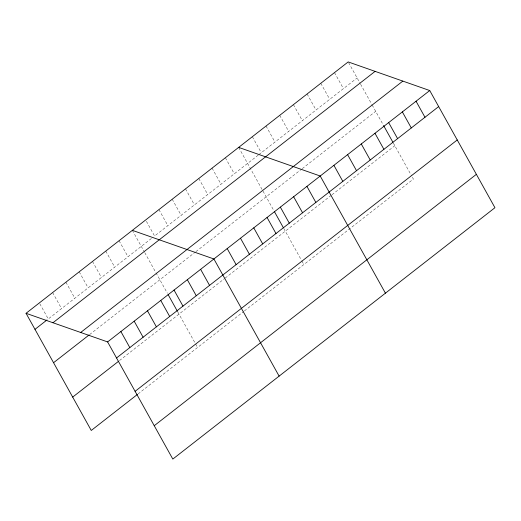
<?xml version="1.0" encoding="UTF-8"?>
<svg xmlns="http://www.w3.org/2000/svg" width="521" height="521" viewBox="0 0 521 521"><rect width="100%" height="100%" fill="white"/><g stroke="black" fill="none" stroke-linecap="round" stroke-linejoin="round"><path stroke-width="0.39" stroke-dasharray="2.6 1.95" d="M151.409 238.481L48.264 318.969L39.335 302.929M258.169 155.173L154.568 236.013L145.646 219.973M258.787 154.691L357.113 77.961M89.619 334.56L195.29 252.099M195.922 251.604L301.633 169.117M302.252 168.635L375.687 111.331M119.511 360.545L224.551 278.579M225.183 278.084L331.349 195.245M331.968 194.756L394.82 145.711M138.085 393.915L243.756 311.454M244.388 310.959L413.394 179.081L411.076 174.906M348.575 62.618L360.213 83.523M360.597 84.22L371.818 104.376M372.202 105.073L383.189 124.812M393.322 143.014L410.685 174.209M334.495 72.608L343.424 88.648M320.806 83.288L329.734 99.329M307.116 93.975L316.039 110.009M293.421 104.656L302.349 120.696M279.731 115.343L288.66 131.377M266.042 126.023L274.971 142.064M252.353 136.71L261.281 152.744M238.664 147.391L274.039 210.953M283.795 228.485L301.548 260.376M301.933 261.073L303.867 264.544M225.372 157.759L234.3 173.799M212.086 168.127L221.008 184.167M198.794 178.501L207.723 194.535M185.509 188.869L194.437 204.909M172.217 199.237L181.145 215.277M158.931 209.605L167.86 225.645M132.354 230.347L144.376 251.943M144.766 252.639L155.597 272.105M155.987 272.802L167.358 293.232M177.863 312.112L195.245 343.332M195.629 344.023L197.563 347.5M119.068 240.715L127.997 256.755M105.776 251.083L114.705 267.123M92.491 261.451L101.419 277.491M79.205 271.819L88.127 287.859M65.913 282.193L74.842 298.227M52.628 292.561L61.556 308.601"/><path stroke-width="0.78" d="M26.05 313.297L348.184 61.921L429.74 90.543L494.95 207.703L172.816 459.079L107.606 341.919L26.05 313.297L91.26 430.457L137.453 394.41M34.979 329.337L47.001 319.953M52.966 322.746L375.1 71.37M80.69 332.476L402.831 81.1M53.552 362.707L88.987 335.055M107.606 341.919L429.74 90.543M116.535 357.96L438.669 106.584M72.686 397.087L118.247 361.535M135.102 391.33L457.243 139.954M154.242 425.709L476.376 174.333M238.664 147.391L320.213 176.013L385.423 293.167M132.354 230.347L213.91 258.97L279.119 376.123M416.051 101.23L424.98 117.271M402.362 111.911L411.29 127.951M388.673 122.598L397.595 138.632M383.567 125.489L392.945 142.337M374.977 133.278L383.905 149.319M361.287 143.965L370.216 159.999M347.598 154.646L356.527 170.686M333.909 165.326L342.831 181.367M306.928 186.381L315.856 202.422M293.636 196.749L302.564 212.789M280.35 207.124L289.279 223.157M274.417 211.63L283.417 227.807M267.065 217.491L275.987 233.532M253.773 227.859L262.701 243.9M240.487 238.227L249.416 254.268M227.195 248.595L236.124 264.635M200.624 269.337L209.546 285.378M187.332 279.705L196.261 295.746M174.047 290.073L182.975 306.114M168.107 294.58L177.492 311.434M160.755 300.441L169.683 316.481M147.469 310.816L156.398 326.849M134.184 321.183L143.106 337.224M120.892 331.551L129.82 347.592"/></g></svg>
